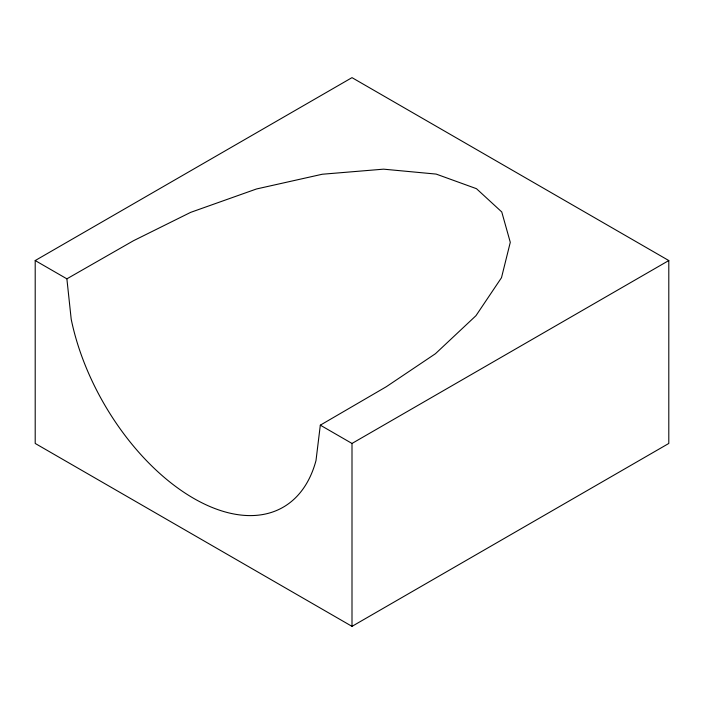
<?xml version="1.0" encoding="UTF-8"?>
<svg xmlns="http://www.w3.org/2000/svg" width="704" height="704" viewBox="0 0 704 704"><rect width="100%" height="100%" fill="white"/><g stroke="black" fill="none" stroke-linecap="round" stroke-linejoin="round"><path stroke-width="1.06" d="M66.88 278.837L133.47 240.733L190.643 212.37L256.485 188.98L322.282 174.24L383.566 169.162L436.163 174.09L476.467 188.681L501.758 211.957L510.286 242.317L501.494 277.702L475.966 315.691L435.45 353.707L386.32 386.716L320.32 425.163L315.999 460.539A179.212 103.47 60 0 1 193.6 498.326A179.212 103.47 60 0 1 71.201 319.202L66.88 278.837L35.2 260.55L35.2 443.45L352 626.358L668.8 443.45L668.8 260.55L352 77.642L35.2 260.55M320.32 425.163L352 443.45L668.8 260.55M352 443.45L352 626.358"/></g></svg>
